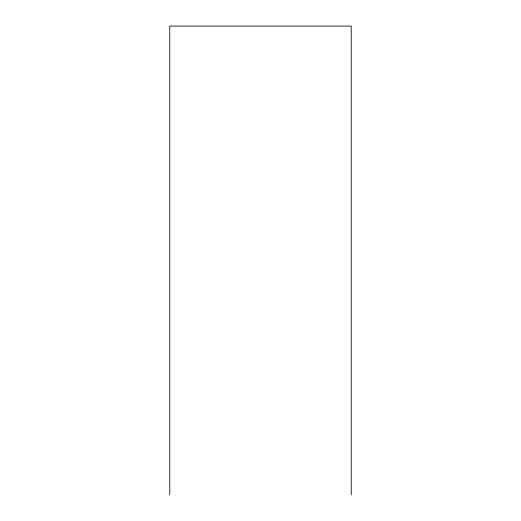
<?xml version="1.0" encoding="UTF-8"?>
<svg xmlns="http://www.w3.org/2000/svg" width="521" height="521" viewBox="0 0 521 521"><rect width="100%" height="100%" fill="white"/><g stroke="black" fill="none" stroke-linecap="round" stroke-linejoin="round"><path stroke-width="0.78" d="M351.232 494.95L351.232 26.05L169.768 26.05L169.768 494.95"/></g></svg>
